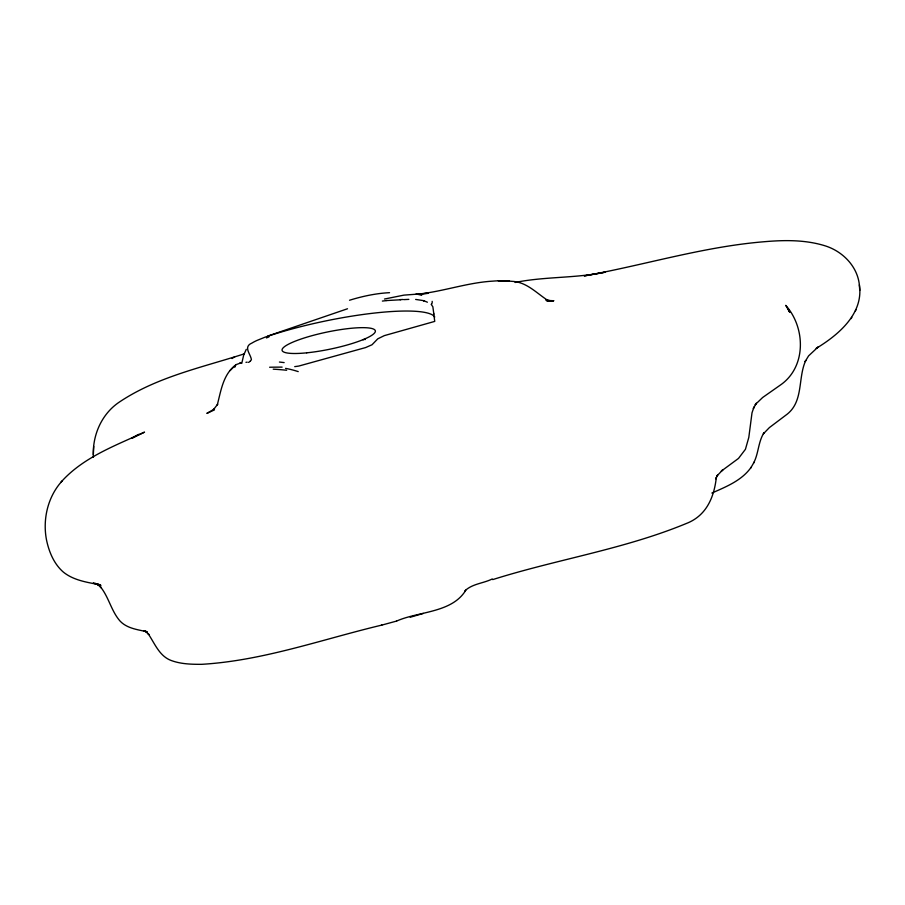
<?xml version="1.0" encoding="UTF-8"?>
<svg xmlns="http://www.w3.org/2000/svg" width="905" height="905" viewBox="0 0 905 905"><rect width="100%" height="100%" fill="white"/><g stroke="black" fill="none" stroke-linecap="round" stroke-linejoin="round"><path stroke-width="1.36" d="M515.047 282.473C544.776 276.432 575.456 278.367 605.174 272.179L584.245 275.912C643.896 265.222 702.325 246.963 762.926 241.839C783.379 240.006 804.5 239.576 824.353 245.594C842.136 250.866 857.386 265.923 859.365 284.86C863.789 313.752 838.279 334.997 816.208 348.391L817.996 347.09L808.584 355.88L805.122 361.593L805.755 360.484C797.758 377.77 803.685 400.983 787.26 414.117L769.374 427.601L763.356 433.823L763.922 432.85C758.119 442.036 758.639 453.62 753.56 463.111M93.43 457.297C92.016 436.04 101.326 414.128 119.268 402.125C156.701 376.978 201.939 367.464 244.282 353.855M93.724 446.391L93.339 454.695M241.748 363.425L243.717 354.998L246.284 349.319M851.119 318.617L851.82 317.372M855.383 310.89L856.085 309.634M711.873 493.044C726.127 486.766 741.93 480.487 751.161 467.24M750.63 468.168L754.103 462.172M465.837 590.139C452.07 613.07 418.495 611.26 396.594 621.079M235.854 364.851C223.094 374.308 221.024 390.711 217.279 404.897L217.72 404.162L213.354 409.795L214.474 408.981L206.849 413.404L214.451 409.875M62.321 480.747C47.875 496.37 42.524 519.063 46.472 539.765C48.972 551.812 53.927 563.939 63.418 572.152C73.859 580.524 87.48 582.379 100.195 584.834L93.272 583.092L100.93 585.433L95.353 583.408L99.505 585.659L97.695 584.449L101.349 587.854L100.195 586.531C108.849 596.915 111.179 611.135 120.218 621.237C127.119 628.421 137.549 629.62 146.746 631.713L144.042 630.887L147.164 632.041L145.049 631.09L148.918 634.552L147.934 633.409C154.631 643.093 159.156 656.023 171.147 660.48C180.898 664.112 191.407 664.361 201.679 664.327C263.321 660.661 322.225 639.281 381.853 625.083M60.714 482.489C82.694 457.455 115.093 445.758 144.529 432.138L132.017 438.065L138.816 434.366L133.216 437.647M230.051 370.586L235.232 365.462M236.103 364.636L240.594 362.996M363.154 339.873L363.391 339.703A4.129 2.783 74.7 0 1 364.534 339.42L365.201 339.556M464.751 590.976C472.399 583.612 483.304 583.465 492.286 578.951M267.722 336.083L347.509 308.763M492.739 579.596C556.722 559.369 623.986 549.256 686.126 523.576C706.138 515.963 714.022 497.784 716.319 477.614L715.787 478.847L717.722 474.91L716.715 476.166L722.846 469.786L721.308 471.098L738.503 458.416L745.437 449.287L748.808 437.409L752.01 412.816L753.967 407.046L753.367 408.46L756.331 403.223L755.189 404.671L762.644 397.499L780.133 385.225C806.57 367.215 805.688 327.814 785.766 305.347L789.76 312.327M410.203 617.255L423.325 613.432M381.435 625.208L396.571 621.079M384.489 299.035L403.902 295.132L428.382 293.299L419.072 294.012C443.891 291.286 467.715 282.598 492.75 281.138C499.051 280.584 505.443 280.663 511.721 281.331C526.325 281.715 536.337 292.994 547.672 300.302L545.998 299.702L550.738 300.879L546.179 300.528L553.668 300.709L547.31 300.867M386.141 300.584L400.7 299.77M245.956 362.305L247.201 362.192M403.788 299.623L408.856 299.374M498.27 280.81L509.425 281.048M547.966 300.562L553.668 300.709M415.655 299.431L423.517 300.63M279.43 362.045L284.147 362.6M427.398 302.202L423.97 300.811M431.165 304.306L432.862 306.795L433.868 314.34M789.273 311.286L788.289 309.205L789.273 311.625M434.129 316.705L434.739 321.399L384.308 335.631L377.781 338.821L372.023 344.76L365.586 347.577L298.786 366.061A108.894 19.842 -11.8 0 1 294.713 366.638M859.75 290.415L859.365 284.86M234.848 367.204A10.724 4.91 71 0 1 235.549 365.405M240.074 362.747A69.165 19.718 17.1 0 1 241.103 362.554M232.11 358.527A88.158 28.078 20.8 0 1 234.768 356.853M269.622 367.238A97.91 10.837 3 0 1 282.111 367.125M273.208 369.172A84.052 22.749 11.7 0 1 286.659 370.258M285.561 368.369A59.017 32.976 24 0 1 298.22 371.604M434.751 316.999A108.894 19.842 -11.8 0 0 371.446 313.402A108.894 19.842 -11.8 0 0 265.176 337.124L256.794 340.518A44.73 8.156 -11.8 0 0 252.076 342.995C242.834 346.785 250.628 353.968 251.398 359.579A42.377 7.726 -11.8 0 1 249.938 361.412M266.432 337.916A100.048 50.725 -0.6 0 1 268.966 336.909M433.868 315.596A17.319 0.939 81.5 0 1 433.608 313.107M432.16 301.342A108.283 19.989 -10.3 0 1 431.595 304.25M423.744 300.618A14.197 5.577 81.9 0 1 423.913 300.675M423.517 300.731A21.222 8.564 85.4 0 1 423.744 300.822M415.983 294.057A105.24 33.711 -28.9 0 1 421.651 295.347M403.076 299.487A100.263 11.629 4.5 0 1 399.987 299.623M382.385 301.071A101.202 46.551 -27.5 0 1 386.096 300.652M349.534 300.245A105.828 45.838 -25.9 0 1 389.535 292.688M249.927 361.412A37.501 6.833 -11.8 0 1 248.57 362.419M306.738 352.826A47.637 8.677 -11.8 0 0 375.349 330.879A47.637 8.677 -11.8 0 0 304.035 338.04A47.637 8.677 -11.8 0 0 306.738 352.826"/></g></svg>
